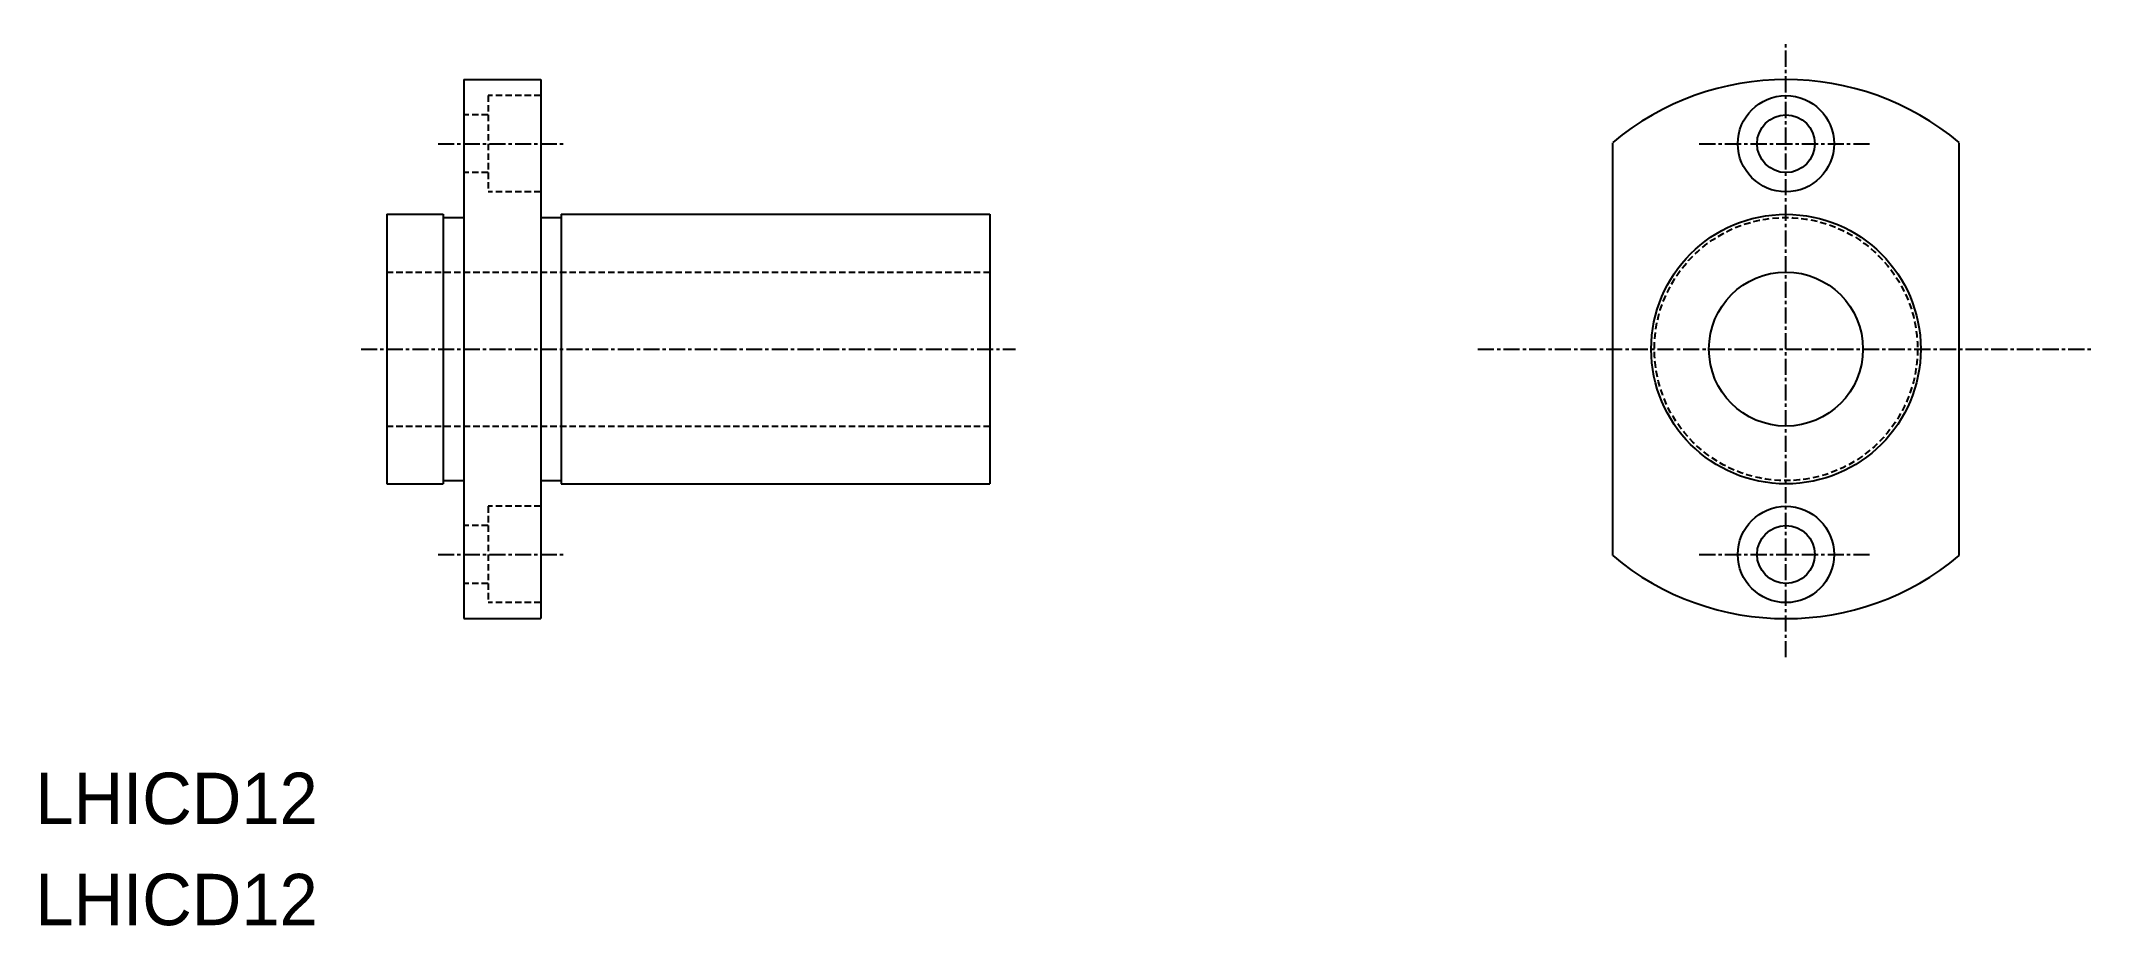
# Model space of a CAD drawing. Extents: x 226 to 386, y 135 to 204.
import ezdxf

# ---------------------------------------------------------------- set-up
doc = ezdxf.new("R2010")
doc.units = 0
doc.linetypes.add('CENTER', pattern=[2, 1.25, -0.25, 0.25, -0.25])
doc.linetypes.add('DASHED', pattern=[0.75, 0.5, -0.25])
doc.layers.get('0').update_dxf_attribs({"linetype": 'CONTINUOUS'})
doc.layers.add('CENTER', color=1, linetype='CENTER')

msp = doc.modelspace()

# ---------------------------------------------------------------- linework, layer by layer
at = {"color": 7, "linetype": 'CONTINUOUS'}
for p, q in [((259.05, 200.89), (265.05, 200.89)), ((259.05, 200.89), (259.05, 158.89)), ((265.05, 200.89), (265.05, 158.89)), ((348.57, 163.8), (348.57, 195.97)), ((375.57, 163.8), (375.57, 195.97)), ((253.05, 190.39), (257.45, 190.39)), ((253.05, 190.39), (253.05, 169.39)), ((257.45, 190.39), (257.45, 169.39)), ((266.65, 190.39), (300.05, 190.39)), ((266.65, 190.39), (266.65, 169.39)), ((300.05, 190.39), (300.05, 169.39)), ((257.45, 190.14), (259.05, 190.14)), ((265.05, 190.14), (266.65, 190.14)), ((257.45, 169.64), (259.05, 169.64)), ((265.05, 169.64), (266.65, 169.64)), ((253.05, 169.39), (257.45, 169.39)), ((266.65, 169.39), (300.05, 169.39)), ((259.05, 158.89), (265.05, 158.89))]:
    msp.add_line(p, q, dxfattribs=at)
at = {"color": 3, "linetype": 'DASHED'}
for p, q in [((265.05, 199.64), (260.95, 199.64)), ((260.95, 199.64), (260.95, 192.14)), ((260.95, 198.14), (259.05, 198.14)), ((260.95, 193.64), (259.05, 193.64)), ((265.05, 192.14), (260.95, 192.14)), ((253.05, 185.89), (300.05, 185.89)), ((253.05, 173.89), (300.05, 173.89)), ((265.05, 167.64), (260.95, 167.64)), ((260.95, 167.64), (260.95, 160.14)), ((260.95, 166.14), (259.05, 166.14)), ((260.95, 161.64), (259.05, 161.64)), ((265.05, 160.14), (260.95, 160.14))]:
    msp.add_line(p, q, dxfattribs=at)
at = {"color": 7, "linetype": 'CONTINUOUS'}
for centre, radius in [((362.07, 195.89), 3.75), ((362.07, 195.89), 2.25), ((362.07, 179.89), 10.5), ((362.07, 179.89), 6), ((362.07, 163.89), 3.75), ((362.07, 163.89), 2.25)]:
    msp.add_circle(centre, radius, dxfattribs=at)
at = {"color": 3, "linetype": 'DASHED'}
msp.add_circle((362.07, 179.89), 10.25, dxfattribs=at)
at = {"color": 7, "linetype": 'CONTINUOUS'}
for start, end in [(49.9948, 130.0052), (229.9948, 310.0052)]:
    msp.add_arc((362.07, 179.89), 21, start, end, dxfattribs=at)
at = {"layer": 'CENTER', "color": 1, "linetype": 'CENTER'}
for p, q in [((362.07, 155.89), (362.07, 203.89)), ((257.05, 195.89), (267.05, 195.89)), ((355.32, 195.89), (368.82, 195.89)), ((251.05, 179.89), (302.05, 179.89)), ((338.07, 179.89), (386.07, 179.89)), ((257.05, 163.89), (267.05, 163.89)), ((355.32, 163.89), (368.82, 163.89))]:
    msp.add_line(p, q, dxfattribs=at)

# ---------------------------------------------------------------- texts
at = {"color": 7, "linetype": 'CONTINUOUS'}
for p in [(225.68, 142.89), (225.68, 135.01)]:
    msp.add_text('LHICD12', height=4, dxfattribs=at).set_placement(p)

doc.saveas('drawing.dxf')
